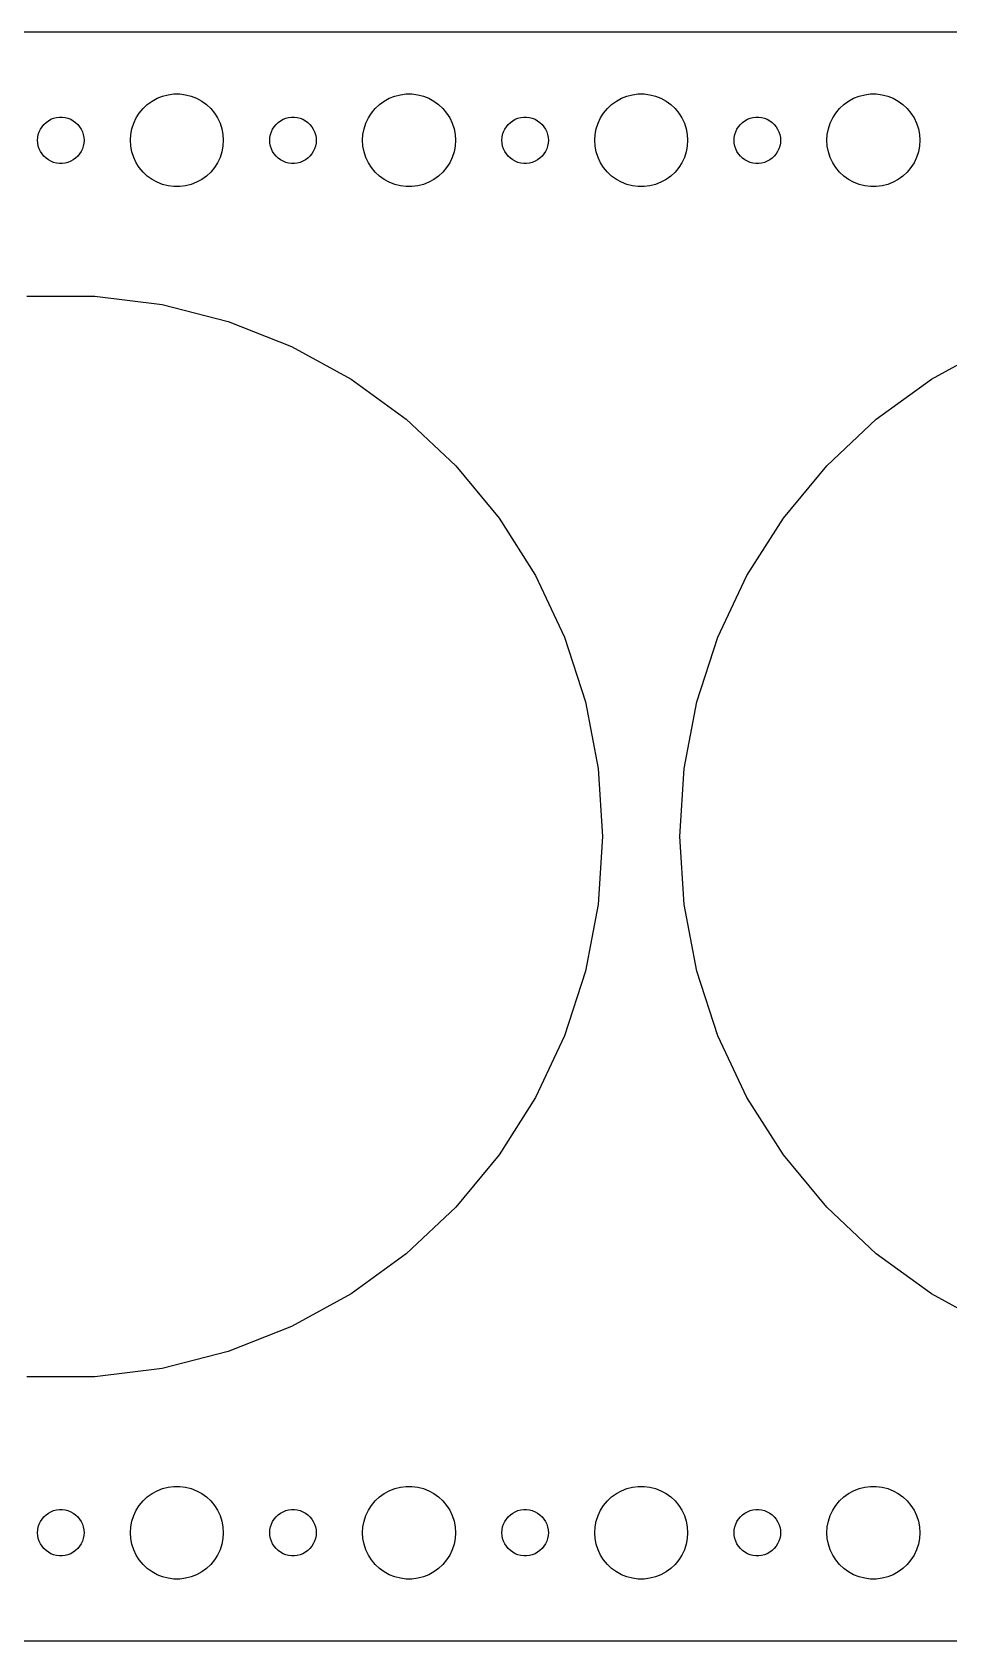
# Model space of a CAD drawing. Header units: metres. Extents: x -120 to 120, y 62 to 166.
# Drawn here: x -1.8 to 57.4, y 62 to 166 of the extents above; entities that cross this region are included whole.
import ezdxf

# ---------------------------------------------------------------- set-up
doc = ezdxf.new("R2010")
doc.units = ezdxf.units.M

msp = doc.modelspace()

# ---------------------------------------------------------------- linework, layer by layer
for p, q in [((114.814, 165.99), (-114.814, 165.99)), ((5.31308, 161.054), (5.58772, 161.312)), ((5.58772, 161.312), (5.89252, 161.533)), ((5.89252, 161.533), (6.22266, 161.714)), ((6.22266, 161.714), (6.57294, 161.853)), ((6.57294, 161.853), (6.93785, 161.947)), ((6.93785, 161.947), (7.31161, 161.994)), ((7.31161, 161.994), (7.68837, 161.994)), ((7.68837, 161.994), (8.06213, 161.947)), ((8.06213, 161.947), (8.42705, 161.853)), ((8.42705, 161.853), (8.77733, 161.714)), ((8.77733, 161.714), (9.10747, 161.533)), ((9.10747, 161.533), (9.41226, 161.312)), ((9.41226, 161.312), (9.6869, 161.054)), ((20.3131, 161.054), (20.5877, 161.312)), ((20.5877, 161.312), (20.8925, 161.533)), ((20.8925, 161.533), (21.2227, 161.714)), ((21.2227, 161.714), (21.5729, 161.853)), ((21.5729, 161.853), (21.9379, 161.947)), ((21.9379, 161.947), (22.3116, 161.994)), ((22.3116, 161.994), (22.6884, 161.994)), ((22.6884, 161.994), (23.0621, 161.947)), ((23.0621, 161.947), (23.427, 161.853)), ((23.427, 161.853), (23.7773, 161.714)), ((23.7773, 161.714), (24.1075, 161.533)), ((24.1075, 161.533), (24.4123, 161.312)), ((24.4123, 161.312), (24.6869, 161.054)), ((35.3131, 161.054), (35.5877, 161.312)), ((35.5877, 161.312), (35.8925, 161.533)), ((35.8925, 161.533), (36.2227, 161.714)), ((36.2227, 161.714), (36.5729, 161.853)), ((36.5729, 161.853), (36.9379, 161.947)), ((36.9379, 161.947), (37.3116, 161.994)), ((37.3116, 161.994), (37.6884, 161.994)), ((37.6884, 161.994), (38.0621, 161.947)), ((38.0621, 161.947), (38.427, 161.853)), ((38.427, 161.853), (38.7773, 161.714)), ((38.7773, 161.714), (39.1075, 161.533)), ((39.1075, 161.533), (39.4123, 161.312)), ((39.4123, 161.312), (39.6869, 161.054)), ((50.3131, 161.054), (50.5877, 161.312)), ((50.5877, 161.312), (50.8925, 161.533)), ((50.8925, 161.533), (51.2227, 161.714)), ((51.2227, 161.714), (51.5729, 161.853)), ((51.5729, 161.853), (51.9379, 161.947)), ((51.9379, 161.947), (52.3116, 161.994)), ((52.3116, 161.994), (52.6884, 161.994)), ((52.6884, 161.994), (53.0621, 161.947)), ((53.0621, 161.947), (53.427, 161.853)), ((53.427, 161.853), (53.7773, 161.714)), ((53.7773, 161.714), (54.1075, 161.533)), ((54.1075, 161.533), (54.4123, 161.312)), ((54.4123, 161.312), (54.6869, 161.054)), ((-1.09344, 160.027), (-0.95613, 160.156)), ((-0.95613, 160.156), (-0.80373, 160.266)), ((-0.80373, 160.266), (-0.63866, 160.357)), ((-0.63866, 160.357), (-0.46352, 160.427)), ((-0.46352, 160.427), (-0.28107, 160.473)), ((-0.28107, 160.473), (-0.09418, 160.497)), ((-0.09418, 160.497), (0.09418, 160.497)), ((0.09418, 160.497), (0.28107, 160.473)), ((0.28107, 160.473), (0.46352, 160.427)), ((0.46352, 160.427), (0.63866, 160.357)), ((0.63866, 160.357), (0.80373, 160.266)), ((0.80373, 160.266), (0.95613, 160.156)), ((0.95613, 160.156), (1.09344, 160.027)), ((4.71066, 160.104), (4.87108, 160.445)), ((4.87108, 160.445), (5.07294, 160.763)), ((5.07294, 160.763), (5.31308, 161.054)), ((9.6869, 161.054), (9.92705, 160.763)), ((9.92705, 160.763), (10.1289, 160.445)), ((10.1289, 160.445), (10.2893, 160.104)), ((13.9065, 160.027), (14.0439, 160.156)), ((14.0439, 160.156), (14.1963, 160.266)), ((14.1963, 160.266), (14.3613, 160.357)), ((14.3613, 160.357), (14.5365, 160.427)), ((14.5365, 160.427), (14.7189, 160.473)), ((14.7189, 160.473), (14.9058, 160.497)), ((14.9058, 160.497), (15.0942, 160.497)), ((15.0942, 160.497), (15.2811, 160.473)), ((15.2811, 160.473), (15.4635, 160.427)), ((15.4635, 160.427), (15.6387, 160.357)), ((15.6387, 160.357), (15.8037, 160.266)), ((15.8037, 160.266), (15.9561, 160.156)), ((15.9561, 160.156), (16.0934, 160.027)), ((19.7107, 160.104), (19.8711, 160.445)), ((19.8711, 160.445), (20.0729, 160.763)), ((20.0729, 160.763), (20.3131, 161.054)), ((24.6869, 161.054), (24.927, 160.763)), ((24.927, 160.763), (25.1289, 160.445)), ((25.1289, 160.445), (25.2893, 160.104)), ((28.9065, 160.027), (29.0439, 160.156)), ((29.0439, 160.156), (29.1963, 160.266)), ((29.1963, 160.266), (29.3613, 160.357)), ((29.3613, 160.357), (29.5365, 160.427)), ((29.5365, 160.427), (29.7189, 160.473)), ((29.7189, 160.473), (29.9058, 160.497)), ((29.9058, 160.497), (30.0942, 160.497)), ((30.0942, 160.497), (30.2811, 160.473)), ((30.2811, 160.473), (30.4635, 160.427)), ((30.4635, 160.427), (30.6387, 160.357)), ((30.6387, 160.357), (30.8037, 160.266)), ((30.8037, 160.266), (30.9561, 160.156)), ((30.9561, 160.156), (31.0934, 160.027)), ((34.7107, 160.104), (34.8711, 160.445)), ((34.8711, 160.445), (35.0729, 160.763)), ((35.0729, 160.763), (35.3131, 161.054)), ((39.6869, 161.054), (39.927, 160.763)), ((39.927, 160.763), (40.1289, 160.445)), ((40.1289, 160.445), (40.2893, 160.104)), ((43.9065, 160.027), (44.0439, 160.156)), ((44.0439, 160.156), (44.1963, 160.266)), ((44.1963, 160.266), (44.3613, 160.357)), ((44.3613, 160.357), (44.5365, 160.427)), ((44.5365, 160.427), (44.7189, 160.473)), ((44.7189, 160.473), (44.9058, 160.497)), ((44.9058, 160.497), (45.0942, 160.497)), ((45.0942, 160.497), (45.2811, 160.473)), ((45.2811, 160.473), (45.4635, 160.427)), ((45.4635, 160.427), (45.6387, 160.357)), ((45.6387, 160.357), (45.8037, 160.266)), ((45.8037, 160.266), (45.9561, 160.156)), ((45.9561, 160.156), (46.0934, 160.027)), ((49.7107, 160.104), (49.8711, 160.445)), ((49.8711, 160.445), (50.0729, 160.763)), ((50.0729, 160.763), (50.3131, 161.054)), ((54.6869, 161.054), (54.927, 160.763)), ((54.927, 160.763), (55.1289, 160.445)), ((55.1289, 160.445), (55.2893, 160.104)), ((-1.5, 159), (-1.48816, 159.188)), ((-1.48816, 159.188), (-1.45287, 159.373)), ((-1.45287, 159.373), (-1.39465, 159.552)), ((-1.39465, 159.552), (-1.31445, 159.723)), ((-1.31445, 159.723), (-1.21352, 159.882)), ((-1.21352, 159.882), (-1.09344, 160.027)), ((1.09344, 160.027), (1.21352, 159.882)), ((1.21352, 159.882), (1.31445, 159.723)), ((1.31445, 159.723), (1.39465, 159.552)), ((1.39465, 159.552), (1.45287, 159.373)), ((1.45287, 159.373), (1.48816, 159.188)), ((1.48816, 159.188), (1.5, 159)), ((4.5, 159), (4.52365, 159.376)), ((4.52365, 159.376), (4.59424, 159.746)), ((4.59424, 159.746), (4.71066, 160.104)), ((10.2893, 160.104), (10.4057, 159.746)), ((10.4057, 159.746), (10.4763, 159.376)), ((10.4763, 159.376), (10.5, 159)), ((13.5, 159), (13.5118, 159.188)), ((13.5118, 159.188), (13.5471, 159.373)), ((13.5471, 159.373), (13.6053, 159.552)), ((13.6053, 159.552), (13.6855, 159.723)), ((13.6855, 159.723), (13.7865, 159.882)), ((13.7865, 159.882), (13.9065, 160.027)), ((16.0934, 160.027), (16.2135, 159.882)), ((16.2135, 159.882), (16.3145, 159.723)), ((16.3145, 159.723), (16.3947, 159.552)), ((16.3947, 159.552), (16.4529, 159.373)), ((16.4529, 159.373), (16.4882, 159.188)), ((16.4882, 159.188), (16.5, 159)), ((19.5, 159), (19.5237, 159.376)), ((19.5237, 159.376), (19.5942, 159.746)), ((19.5942, 159.746), (19.7107, 160.104)), ((25.2893, 160.104), (25.4057, 159.746)), ((25.4057, 159.746), (25.4763, 159.376)), ((25.4763, 159.376), (25.5, 159)), ((28.5, 159), (28.5118, 159.188)), ((28.5118, 159.188), (28.5471, 159.373)), ((28.5471, 159.373), (28.6053, 159.552)), ((28.6053, 159.552), (28.6855, 159.723)), ((28.6855, 159.723), (28.7865, 159.882)), ((28.7865, 159.882), (28.9065, 160.027)), ((31.0934, 160.027), (31.2135, 159.882)), ((31.2135, 159.882), (31.3145, 159.723)), ((31.3145, 159.723), (31.3947, 159.552)), ((31.3947, 159.552), (31.4529, 159.373)), ((31.4529, 159.373), (31.4882, 159.188)), ((31.4882, 159.188), (31.5, 159)), ((34.5, 159), (34.5237, 159.376)), ((34.5237, 159.376), (34.5942, 159.746)), ((34.5942, 159.746), (34.7107, 160.104)), ((40.2893, 160.104), (40.4057, 159.746)), ((40.4057, 159.746), (40.4763, 159.376)), ((40.4763, 159.376), (40.5, 159)), ((43.5, 159), (43.5118, 159.188)), ((43.5118, 159.188), (43.5471, 159.373)), ((43.5471, 159.373), (43.6053, 159.552)), ((43.6053, 159.552), (43.6855, 159.723)), ((43.6855, 159.723), (43.7865, 159.882)), ((43.7865, 159.882), (43.9065, 160.027)), ((46.0934, 160.027), (46.2135, 159.882)), ((46.2135, 159.882), (46.3145, 159.723)), ((46.3145, 159.723), (46.3947, 159.552)), ((46.3947, 159.552), (46.4529, 159.373)), ((46.4529, 159.373), (46.4882, 159.188)), ((46.4882, 159.188), (46.5, 159)), ((49.5, 159), (49.5237, 159.376)), ((49.5237, 159.376), (49.5942, 159.746)), ((49.5942, 159.746), (49.7107, 160.104)), ((55.2893, 160.104), (55.4057, 159.746)), ((55.4057, 159.746), (55.4763, 159.376)), ((55.4763, 159.376), (55.5, 159)), ((-1.48816, 158.812), (-1.5, 159)), ((-1.45287, 158.627), (-1.48816, 158.812)), ((-1.39465, 158.448), (-1.45287, 158.627)), ((-1.31445, 158.277), (-1.39465, 158.448)), ((-1.21352, 158.118), (-1.31445, 158.277)), ((-1.09344, 157.973), (-1.21352, 158.118)), ((1.21352, 158.118), (1.09344, 157.973)), ((1.31445, 158.277), (1.21352, 158.118)), ((1.39465, 158.448), (1.31445, 158.277)), ((1.45287, 158.627), (1.39465, 158.448)), ((1.48816, 158.812), (1.45287, 158.627)), ((1.5, 159), (1.48816, 158.812)), ((4.52365, 158.624), (4.5, 159)), ((4.59424, 158.254), (4.52365, 158.624)), ((4.71066, 157.896), (4.59424, 158.254)), ((10.4057, 158.254), (10.2893, 157.896)), ((10.4763, 158.624), (10.4057, 158.254)), ((10.5, 159), (10.4763, 158.624)), ((13.5118, 158.812), (13.5, 159)), ((13.5471, 158.627), (13.5118, 158.812)), ((13.6053, 158.448), (13.5471, 158.627)), ((13.6855, 158.277), (13.6053, 158.448)), ((13.7865, 158.118), (13.6855, 158.277)), ((13.9065, 157.973), (13.7865, 158.118)), ((16.2135, 158.118), (16.0934, 157.973)), ((16.3145, 158.277), (16.2135, 158.118)), ((16.3947, 158.448), (16.3145, 158.277)), ((16.4529, 158.627), (16.3947, 158.448)), ((16.4882, 158.812), (16.4529, 158.627)), ((16.5, 159), (16.4882, 158.812)), ((19.5237, 158.624), (19.5, 159)), ((19.5942, 158.254), (19.5237, 158.624)), ((19.7107, 157.896), (19.5942, 158.254)), ((25.4057, 158.254), (25.2893, 157.896)), ((25.4763, 158.624), (25.4057, 158.254)), ((25.5, 159), (25.4763, 158.624)), ((28.5118, 158.812), (28.5, 159)), ((28.5471, 158.627), (28.5118, 158.812)), ((28.6053, 158.448), (28.5471, 158.627)), ((28.6855, 158.277), (28.6053, 158.448)), ((28.7865, 158.118), (28.6855, 158.277)), ((28.9065, 157.973), (28.7865, 158.118)), ((31.2135, 158.118), (31.0934, 157.973)), ((31.3145, 158.277), (31.2135, 158.118)), ((31.3947, 158.448), (31.3145, 158.277)), ((31.4529, 158.627), (31.3947, 158.448)), ((31.4882, 158.812), (31.4529, 158.627)), ((31.5, 159), (31.4882, 158.812)), ((34.5237, 158.624), (34.5, 159)), ((34.5942, 158.254), (34.5237, 158.624)), ((34.7107, 157.896), (34.5942, 158.254)), ((40.4057, 158.254), (40.2893, 157.896)), ((40.4763, 158.624), (40.4057, 158.254)), ((40.5, 159), (40.4763, 158.624)), ((43.5118, 158.812), (43.5, 159)), ((43.5471, 158.627), (43.5118, 158.812)), ((43.6053, 158.448), (43.5471, 158.627)), ((43.6855, 158.277), (43.6053, 158.448)), ((43.7865, 158.118), (43.6855, 158.277)), ((43.9065, 157.973), (43.7865, 158.118)), ((46.2135, 158.118), (46.0934, 157.973)), ((46.3145, 158.277), (46.2135, 158.118)), ((46.3947, 158.448), (46.3145, 158.277)), ((46.4529, 158.627), (46.3947, 158.448)), ((46.4882, 158.812), (46.4529, 158.627)), ((46.5, 159), (46.4882, 158.812)), ((49.5237, 158.624), (49.5, 159)), ((49.5942, 158.254), (49.5237, 158.624)), ((49.7107, 157.896), (49.5942, 158.254)), ((55.4057, 158.254), (55.2893, 157.896)), ((55.4763, 158.624), (55.4057, 158.254)), ((55.5, 159), (55.4763, 158.624)), ((-0.95613, 157.844), (-1.09344, 157.973)), ((-0.80373, 157.734), (-0.95613, 157.844)), ((-0.63866, 157.643), (-0.80373, 157.734)), ((-0.46352, 157.573), (-0.63866, 157.643)), ((-0.28107, 157.527), (-0.46352, 157.573)), ((-0.09418, 157.503), (-0.28107, 157.527)), ((0.09418, 157.503), (-0.09418, 157.503)), ((0.28107, 157.527), (0.09418, 157.503)), ((0.46352, 157.573), (0.28107, 157.527)), ((0.63866, 157.643), (0.46352, 157.573)), ((0.80373, 157.734), (0.63866, 157.643)), ((0.95613, 157.844), (0.80373, 157.734)), ((1.09344, 157.973), (0.95613, 157.844)), ((4.87108, 157.555), (4.71066, 157.896)), ((5.07294, 157.237), (4.87108, 157.555)), ((5.31308, 156.946), (5.07294, 157.237)), ((9.92705, 157.237), (9.6869, 156.946)), ((10.1289, 157.555), (9.92705, 157.237)), ((10.2893, 157.896), (10.1289, 157.555)), ((14.0439, 157.844), (13.9065, 157.973)), ((14.1963, 157.734), (14.0439, 157.844)), ((14.3613, 157.643), (14.1963, 157.734)), ((14.5365, 157.573), (14.3613, 157.643)), ((14.7189, 157.527), (14.5365, 157.573)), ((14.9058, 157.503), (14.7189, 157.527)), ((15.0942, 157.503), (14.9058, 157.503)), ((15.2811, 157.527), (15.0942, 157.503)), ((15.4635, 157.573), (15.2811, 157.527)), ((15.6387, 157.643), (15.4635, 157.573)), ((15.8037, 157.734), (15.6387, 157.643)), ((15.9561, 157.844), (15.8037, 157.734)), ((16.0934, 157.973), (15.9561, 157.844)), ((19.8711, 157.555), (19.7107, 157.896)), ((20.0729, 157.237), (19.8711, 157.555)), ((20.3131, 156.946), (20.0729, 157.237)), ((24.927, 157.237), (24.6869, 156.946)), ((25.1289, 157.555), (24.927, 157.237)), ((25.2893, 157.896), (25.1289, 157.555)), ((29.0439, 157.844), (28.9065, 157.973)), ((29.1963, 157.734), (29.0439, 157.844)), ((29.3613, 157.643), (29.1963, 157.734)), ((29.5365, 157.573), (29.3613, 157.643)), ((29.7189, 157.527), (29.5365, 157.573)), ((29.9058, 157.503), (29.7189, 157.527)), ((30.0942, 157.503), (29.9058, 157.503)), ((30.2811, 157.527), (30.0942, 157.503)), ((30.4635, 157.573), (30.2811, 157.527)), ((30.6387, 157.643), (30.4635, 157.573)), ((30.8037, 157.734), (30.6387, 157.643)), ((30.9561, 157.844), (30.8037, 157.734)), ((31.0934, 157.973), (30.9561, 157.844)), ((34.8711, 157.555), (34.7107, 157.896)), ((35.0729, 157.237), (34.8711, 157.555)), ((35.3131, 156.946), (35.0729, 157.237)), ((39.927, 157.237), (39.6869, 156.946)), ((40.1289, 157.555), (39.927, 157.237)), ((40.2893, 157.896), (40.1289, 157.555)), ((44.0439, 157.844), (43.9065, 157.973)), ((44.1963, 157.734), (44.0439, 157.844)), ((44.3613, 157.643), (44.1963, 157.734)), ((44.5365, 157.573), (44.3613, 157.643)), ((44.7189, 157.527), (44.5365, 157.573)), ((44.9058, 157.503), (44.7189, 157.527)), ((45.0942, 157.503), (44.9058, 157.503)), ((45.2811, 157.527), (45.0942, 157.503)), ((45.4635, 157.573), (45.2811, 157.527)), ((45.6387, 157.643), (45.4635, 157.573)), ((45.8037, 157.734), (45.6387, 157.643)), ((45.9561, 157.844), (45.8037, 157.734)), ((46.0934, 157.973), (45.9561, 157.844)), ((49.8711, 157.555), (49.7107, 157.896)), ((50.0729, 157.237), (49.8711, 157.555)), ((50.3131, 156.946), (50.0729, 157.237)), ((54.927, 157.237), (54.6869, 156.946)), ((55.1289, 157.555), (54.927, 157.237)), ((55.2893, 157.896), (55.1289, 157.555)), ((5.58772, 156.688), (5.31308, 156.946)), ((5.89252, 156.467), (5.58772, 156.688)), ((6.22266, 156.286), (5.89252, 156.467)), ((6.57294, 156.147), (6.22266, 156.286)), ((6.93785, 156.053), (6.57294, 156.147)), ((7.31161, 156.006), (6.93785, 156.053)), ((7.68837, 156.006), (7.31161, 156.006)), ((8.06213, 156.053), (7.68837, 156.006)), ((8.42705, 156.147), (8.06213, 156.053)), ((8.77733, 156.286), (8.42705, 156.147)), ((9.10747, 156.467), (8.77733, 156.286)), ((9.41226, 156.688), (9.10747, 156.467)), ((9.6869, 156.946), (9.41226, 156.688)), ((20.5877, 156.688), (20.3131, 156.946)), ((20.8925, 156.467), (20.5877, 156.688)), ((21.2227, 156.286), (20.8925, 156.467)), ((21.5729, 156.147), (21.2227, 156.286)), ((21.9379, 156.053), (21.5729, 156.147)), ((22.3116, 156.006), (21.9379, 156.053)), ((22.6884, 156.006), (22.3116, 156.006)), ((23.0621, 156.053), (22.6884, 156.006)), ((23.427, 156.147), (23.0621, 156.053)), ((23.7773, 156.286), (23.427, 156.147)), ((24.1075, 156.467), (23.7773, 156.286)), ((24.4123, 156.688), (24.1075, 156.467)), ((24.6869, 156.946), (24.4123, 156.688)), ((35.5877, 156.688), (35.3131, 156.946)), ((35.8925, 156.467), (35.5877, 156.688)), ((36.2227, 156.286), (35.8925, 156.467)), ((36.5729, 156.147), (36.2227, 156.286)), ((36.9379, 156.053), (36.5729, 156.147)), ((37.3116, 156.006), (36.9379, 156.053)), ((37.6884, 156.006), (37.3116, 156.006)), ((38.0621, 156.053), (37.6884, 156.006)), ((38.427, 156.147), (38.0621, 156.053)), ((38.7773, 156.286), (38.427, 156.147)), ((39.1075, 156.467), (38.7773, 156.286)), ((39.4123, 156.688), (39.1075, 156.467)), ((39.6869, 156.946), (39.4123, 156.688)), ((50.5877, 156.688), (50.3131, 156.946)), ((50.8925, 156.467), (50.5877, 156.688)), ((51.2227, 156.286), (50.8925, 156.467)), ((51.5729, 156.147), (51.2227, 156.286)), ((51.9379, 156.053), (51.5729, 156.147)), ((52.3116, 156.006), (51.9379, 156.053)), ((52.6884, 156.006), (52.3116, 156.006)), ((53.0621, 156.053), (52.6884, 156.006)), ((53.427, 156.147), (53.0621, 156.053)), ((53.7773, 156.286), (53.427, 156.147)), ((54.1075, 156.467), (53.7773, 156.286)), ((54.4123, 156.688), (54.1075, 156.467)), ((54.6869, 156.946), (54.4123, 156.688)), ((-2.19766, 148.931), (2.19766, 148.931)), ((2.19766, 148.931), (6.55833, 148.38)), ((6.55833, 148.38), (10.8156, 147.287)), ((10.8156, 147.287), (14.9023, 145.669)), ((14.9023, 145.669), (18.7539, 143.551)), ((56.2461, 143.551), (60.0977, 145.669)), ((18.7539, 143.551), (22.3098, 140.968)), ((52.6902, 140.968), (56.2461, 143.551)), ((22.3098, 140.968), (25.5139, 137.959)), ((49.4861, 137.959), (52.6902, 140.968)), ((25.5139, 137.959), (28.3156, 134.572)), ((46.6844, 134.572), (49.4861, 137.959)), ((28.3156, 134.572), (30.6707, 130.861)), ((44.3293, 130.861), (46.6844, 134.572)), ((30.6707, 130.861), (32.5422, 126.884)), ((42.4578, 126.884), (44.3293, 130.861)), ((32.5422, 126.884), (33.9004, 122.704)), ((41.0996, 122.704), (42.4578, 126.884)), ((33.9004, 122.704), (34.724, 118.387)), ((40.276, 118.387), (41.0996, 122.704)), ((34.724, 118.387), (35, 114)), ((40, 114), (40.276, 118.387)), ((35, 114), (34.724, 109.613)), ((40.276, 109.613), (40, 114)), ((34.724, 109.613), (33.9004, 105.296)), ((41.0996, 105.296), (40.276, 109.613)), ((33.9004, 105.296), (32.5422, 101.116)), ((42.4578, 101.116), (41.0996, 105.296)), ((32.5422, 101.116), (30.6707, 97.1386)), ((44.3293, 97.1386), (42.4578, 101.116)), ((30.6707, 97.1386), (28.3156, 93.4275)), ((46.6844, 93.4275), (44.3293, 97.1386)), ((28.3156, 93.4275), (25.5139, 90.0409)), ((49.4861, 90.0409), (46.6844, 93.4275)), ((25.5139, 90.0409), (22.3098, 87.032)), ((52.6902, 87.032), (49.4861, 90.0409)), ((22.3098, 87.032), (18.7539, 84.4485)), ((56.2461, 84.4485), (52.6902, 87.032)), ((18.7539, 84.4485), (14.9023, 82.3311)), ((60.0977, 82.3311), (56.2461, 84.4485)), ((14.9023, 82.3311), (10.8156, 80.713)), ((10.8156, 80.713), (6.55833, 79.6199)), ((2.19766, 79.0691), (-2.19766, 79.0691)), ((6.55833, 79.6199), (2.19766, 79.0691)), ((6.22266, 71.7145), (6.57294, 71.8532)), ((6.57294, 71.8532), (6.93785, 71.9469)), ((6.93785, 71.9469), (7.31161, 71.9941)), ((7.31161, 71.9941), (7.68837, 71.9941)), ((7.68837, 71.9941), (8.06213, 71.9469)), ((8.06213, 71.9469), (8.42705, 71.8532)), ((8.42705, 71.8532), (8.77733, 71.7145)), ((21.2227, 71.7145), (21.5729, 71.8532)), ((21.5729, 71.8532), (21.9379, 71.9469)), ((21.9379, 71.9469), (22.3116, 71.9941)), ((22.3116, 71.9941), (22.6884, 71.9941)), ((22.6884, 71.9941), (23.0621, 71.9469)), ((23.0621, 71.9469), (23.427, 71.8532)), ((23.427, 71.8532), (23.7773, 71.7145)), ((36.2227, 71.7145), (36.5729, 71.8532)), ((36.5729, 71.8532), (36.9379, 71.9469)), ((36.9379, 71.9469), (37.3116, 71.9941)), ((37.3116, 71.9941), (37.6884, 71.9941)), ((37.6884, 71.9941), (38.0621, 71.9469)), ((38.0621, 71.9469), (38.427, 71.8532)), ((38.427, 71.8532), (38.7773, 71.7145)), ((51.2227, 71.7145), (51.5729, 71.8532)), ((51.5729, 71.8532), (51.9379, 71.9469)), ((51.9379, 71.9469), (52.3116, 71.9941)), ((52.3116, 71.9941), (52.6884, 71.9941)), ((52.6884, 71.9941), (53.0621, 71.9469)), ((53.0621, 71.9469), (53.427, 71.8532)), ((53.427, 71.8532), (53.7773, 71.7145)), ((4.87108, 70.4453), (5.07294, 70.7634)), ((5.07294, 70.7634), (5.31308, 71.0536)), ((5.31308, 71.0536), (5.58772, 71.3115)), ((5.58772, 71.3115), (5.89252, 71.533)), ((5.89252, 71.533), (6.22266, 71.7145)), ((8.77733, 71.7145), (9.10747, 71.533)), ((9.10747, 71.533), (9.41226, 71.3115)), ((9.41226, 71.3115), (9.6869, 71.0536)), ((9.6869, 71.0536), (9.92705, 70.7634)), ((9.92705, 70.7634), (10.1289, 70.4453)), ((19.8711, 70.4453), (20.0729, 70.7634)), ((20.0729, 70.7634), (20.3131, 71.0536)), ((20.3131, 71.0536), (20.5877, 71.3115)), ((20.5877, 71.3115), (20.8925, 71.533)), ((20.8925, 71.533), (21.2227, 71.7145)), ((23.7773, 71.7145), (24.1075, 71.533)), ((24.1075, 71.533), (24.4123, 71.3115)), ((24.4123, 71.3115), (24.6869, 71.0536)), ((24.6869, 71.0536), (24.927, 70.7634)), ((24.927, 70.7634), (25.1289, 70.4453)), ((34.8711, 70.4453), (35.0729, 70.7634)), ((35.0729, 70.7634), (35.3131, 71.0536)), ((35.3131, 71.0536), (35.5877, 71.3115)), ((35.5877, 71.3115), (35.8925, 71.533)), ((35.8925, 71.533), (36.2227, 71.7145)), ((38.7773, 71.7145), (39.1075, 71.533)), ((39.1075, 71.533), (39.4123, 71.3115)), ((39.4123, 71.3115), (39.6869, 71.0536)), ((39.6869, 71.0536), (39.927, 70.7634)), ((39.927, 70.7634), (40.1289, 70.4453)), ((49.8711, 70.4453), (50.0729, 70.7634)), ((50.0729, 70.7634), (50.3131, 71.0536)), ((50.3131, 71.0536), (50.5877, 71.3115)), ((50.5877, 71.3115), (50.8925, 71.533)), ((50.8925, 71.533), (51.2227, 71.7145)), ((53.7773, 71.7145), (54.1075, 71.533)), ((54.1075, 71.533), (54.4123, 71.3115)), ((54.4123, 71.3115), (54.6869, 71.0536)), ((54.6869, 71.0536), (54.927, 70.7634)), ((54.927, 70.7634), (55.1289, 70.4453)), ((-1.39465, 69.5522), (-1.31445, 69.7226)), ((-1.31445, 69.7226), (-1.21352, 69.8817)), ((-1.21352, 69.8817), (-1.09344, 70.0268)), ((-1.09344, 70.0268), (-0.95613, 70.1558)), ((-0.95613, 70.1558), (-0.80373, 70.2665)), ((-0.80373, 70.2665), (-0.63866, 70.3572)), ((-0.63866, 70.3572), (-0.46352, 70.4266)), ((-0.46352, 70.4266), (-0.28107, 70.4734)), ((-0.28107, 70.4734), (-0.09418, 70.497)), ((-0.09418, 70.497), (0.09418, 70.497)), ((0.09418, 70.497), (0.28107, 70.4734)), ((0.28107, 70.4734), (0.46352, 70.4266)), ((0.46352, 70.4266), (0.63866, 70.3572)), ((0.63866, 70.3572), (0.80373, 70.2665)), ((0.80373, 70.2665), (0.95613, 70.1558)), ((0.95613, 70.1558), (1.09344, 70.0268)), ((1.09344, 70.0268), (1.21352, 69.8817)), ((1.21352, 69.8817), (1.31445, 69.7226)), ((1.31445, 69.7226), (1.39465, 69.5522)), ((4.52365, 69.376), (4.59424, 69.7461)), ((4.59424, 69.7461), (4.71066, 70.1044)), ((4.71066, 70.1044), (4.87108, 70.4453)), ((10.1289, 70.4453), (10.2893, 70.1044)), ((10.2893, 70.1044), (10.4057, 69.7461)), ((10.4057, 69.7461), (10.4763, 69.376)), ((13.6053, 69.5522), (13.6855, 69.7226)), ((13.6855, 69.7226), (13.7865, 69.8817)), ((13.7865, 69.8817), (13.9065, 70.0268)), ((13.9065, 70.0268), (14.0439, 70.1558)), ((14.0439, 70.1558), (14.1963, 70.2665)), ((14.1963, 70.2665), (14.3613, 70.3572)), ((14.3613, 70.3572), (14.5365, 70.4266)), ((14.5365, 70.4266), (14.7189, 70.4734)), ((14.7189, 70.4734), (14.9058, 70.497)), ((14.9058, 70.497), (15.0942, 70.497)), ((15.0942, 70.497), (15.2811, 70.4734)), ((15.2811, 70.4734), (15.4635, 70.4266)), ((15.4635, 70.4266), (15.6387, 70.3572)), ((15.6387, 70.3572), (15.8037, 70.2665)), ((15.8037, 70.2665), (15.9561, 70.1558)), ((15.9561, 70.1558), (16.0934, 70.0268)), ((16.0934, 70.0268), (16.2135, 69.8817)), ((16.2135, 69.8817), (16.3145, 69.7226)), ((16.3145, 69.7226), (16.3947, 69.5522)), ((19.5237, 69.376), (19.5942, 69.7461)), ((19.5942, 69.7461), (19.7107, 70.1044)), ((19.7107, 70.1044), (19.8711, 70.4453)), ((25.1289, 70.4453), (25.2893, 70.1044)), ((25.2893, 70.1044), (25.4057, 69.7461)), ((25.4057, 69.7461), (25.4763, 69.376)), ((28.6053, 69.5522), (28.6855, 69.7226)), ((28.6855, 69.7226), (28.7865, 69.8817)), ((28.7865, 69.8817), (28.9065, 70.0268)), ((28.9065, 70.0268), (29.0439, 70.1558)), ((29.0439, 70.1558), (29.1963, 70.2665)), ((29.1963, 70.2665), (29.3613, 70.3572)), ((29.3613, 70.3572), (29.5365, 70.4266)), ((29.5365, 70.4266), (29.7189, 70.4734)), ((29.7189, 70.4734), (29.9058, 70.497)), ((29.9058, 70.497), (30.0942, 70.497)), ((30.0942, 70.497), (30.2811, 70.4734)), ((30.2811, 70.4734), (30.4635, 70.4266)), ((30.4635, 70.4266), (30.6387, 70.3572)), ((30.6387, 70.3572), (30.8037, 70.2665)), ((30.8037, 70.2665), (30.9561, 70.1558)), ((30.9561, 70.1558), (31.0934, 70.0268)), ((31.0934, 70.0268), (31.2135, 69.8817)), ((31.2135, 69.8817), (31.3145, 69.7226)), ((31.3145, 69.7226), (31.3947, 69.5522)), ((34.5237, 69.376), (34.5942, 69.7461)), ((34.5942, 69.7461), (34.7107, 70.1044)), ((34.7107, 70.1044), (34.8711, 70.4453)), ((40.1289, 70.4453), (40.2893, 70.1044)), ((40.2893, 70.1044), (40.4057, 69.7461)), ((40.4057, 69.7461), (40.4763, 69.376)), ((43.6053, 69.5522), (43.6855, 69.7226)), ((43.6855, 69.7226), (43.7865, 69.8817)), ((43.7865, 69.8817), (43.9065, 70.0268)), ((43.9065, 70.0268), (44.0439, 70.1558)), ((44.0439, 70.1558), (44.1963, 70.2665)), ((44.1963, 70.2665), (44.3613, 70.3572)), ((44.3613, 70.3572), (44.5365, 70.4266)), ((44.5365, 70.4266), (44.7189, 70.4734)), ((44.7189, 70.4734), (44.9058, 70.497)), ((44.9058, 70.497), (45.0942, 70.497)), ((45.0942, 70.497), (45.2811, 70.4734)), ((45.2811, 70.4734), (45.4635, 70.4266)), ((45.4635, 70.4266), (45.6387, 70.3572)), ((45.6387, 70.3572), (45.8037, 70.2665)), ((45.8037, 70.2665), (45.9561, 70.1558)), ((45.9561, 70.1558), (46.0934, 70.0268)), ((46.0934, 70.0268), (46.2135, 69.8817)), ((46.2135, 69.8817), (46.3145, 69.7226)), ((46.3145, 69.7226), (46.3947, 69.5522)), ((49.5237, 69.376), (49.5942, 69.7461)), ((49.5942, 69.7461), (49.7107, 70.1044)), ((49.7107, 70.1044), (49.8711, 70.4453)), ((55.1289, 70.4453), (55.2893, 70.1044)), ((55.2893, 70.1044), (55.4057, 69.7461)), ((55.4057, 69.7461), (55.4763, 69.376)), ((-1.5, 69), (-1.48816, 69.188)), ((-1.48816, 68.812), (-1.5, 69)), ((-1.48816, 69.188), (-1.45287, 69.373)), ((-1.45287, 68.627), (-1.48816, 68.812)), ((-1.45287, 69.373), (-1.39465, 69.5522)), ((-1.39465, 68.4478), (-1.45287, 68.627)), ((1.39465, 69.5522), (1.45287, 69.373)), ((1.45287, 68.627), (1.39465, 68.4478)), ((1.45287, 69.373), (1.48816, 69.188)), ((1.48816, 68.812), (1.45287, 68.627)), ((1.48816, 69.188), (1.5, 69)), ((1.5, 69), (1.48816, 68.812)), ((4.5, 69), (4.52365, 69.376)), ((4.52365, 68.624), (4.5, 69)), ((10.4763, 69.376), (10.5, 69)), ((10.5, 69), (10.4763, 68.624)), ((13.5, 69), (13.5118, 69.188)), ((13.5118, 68.812), (13.5, 69)), ((13.5118, 69.188), (13.5471, 69.373)), ((13.5471, 68.627), (13.5118, 68.812)), ((13.5471, 69.373), (13.6053, 69.5522)), ((13.6053, 68.4478), (13.5471, 68.627)), ((16.3947, 69.5522), (16.4529, 69.373)), ((16.4529, 68.627), (16.3947, 68.4478)), ((16.4529, 69.373), (16.4882, 69.188)), ((16.4882, 68.812), (16.4529, 68.627)), ((16.4882, 69.188), (16.5, 69)), ((16.5, 69), (16.4882, 68.812)), ((19.5, 69), (19.5237, 69.376)), ((19.5237, 68.624), (19.5, 69)), ((25.4763, 69.376), (25.5, 69)), ((25.5, 69), (25.4763, 68.624)), ((28.5, 69), (28.5118, 69.188)), ((28.5118, 68.812), (28.5, 69)), ((28.5118, 69.188), (28.5471, 69.373)), ((28.5471, 68.627), (28.5118, 68.812)), ((28.5471, 69.373), (28.6053, 69.5522)), ((28.6053, 68.4478), (28.5471, 68.627)), ((31.3947, 69.5522), (31.4529, 69.373)), ((31.4529, 68.627), (31.3947, 68.4478)), ((31.4529, 69.373), (31.4882, 69.188)), ((31.4882, 68.812), (31.4529, 68.627)), ((31.4882, 69.188), (31.5, 69)), ((31.5, 69), (31.4882, 68.812)), ((34.5, 69), (34.5237, 69.376)), ((34.5237, 68.624), (34.5, 69)), ((40.4763, 69.376), (40.5, 69)), ((40.5, 69), (40.4763, 68.624)), ((43.5, 69), (43.5118, 69.188)), ((43.5118, 68.812), (43.5, 69)), ((43.5118, 69.188), (43.5471, 69.373)), ((43.5471, 68.627), (43.5118, 68.812)), ((43.5471, 69.373), (43.6053, 69.5522)), ((43.6053, 68.4478), (43.5471, 68.627)), ((46.3947, 69.5522), (46.4529, 69.373)), ((46.4529, 68.627), (46.3947, 68.4478)), ((46.4529, 69.373), (46.4882, 69.188)), ((46.4882, 68.812), (46.4529, 68.627)), ((46.4882, 69.188), (46.5, 69)), ((46.5, 69), (46.4882, 68.812)), ((49.5, 69), (49.5237, 69.376)), ((49.5237, 68.624), (49.5, 69)), ((55.4763, 69.376), (55.5, 69)), ((55.5, 69), (55.4763, 68.624)), ((-1.31445, 68.2774), (-1.39465, 68.4478)), ((-1.21352, 68.1183), (-1.31445, 68.2774)), ((-1.09344, 67.9732), (-1.21352, 68.1183)), ((-0.95613, 67.8442), (-1.09344, 67.9732)), ((-0.80373, 67.7335), (-0.95613, 67.8442)), ((-0.63866, 67.6428), (-0.80373, 67.7335)), ((-0.46352, 67.5734), (-0.63866, 67.6428)), ((0.63866, 67.6428), (0.46352, 67.5734)), ((0.80373, 67.7335), (0.63866, 67.6428)), ((0.95613, 67.8442), (0.80373, 67.7335)), ((1.09344, 67.9732), (0.95613, 67.8442)), ((1.21352, 68.1183), (1.09344, 67.9732)), ((1.31445, 68.2774), (1.21352, 68.1183)), ((1.39465, 68.4478), (1.31445, 68.2774)), ((4.59424, 68.2539), (4.52365, 68.624)), ((4.71066, 67.8956), (4.59424, 68.2539)), ((4.87108, 67.5547), (4.71066, 67.8956)), ((10.2893, 67.8956), (10.1289, 67.5547)), ((10.4057, 68.2539), (10.2893, 67.8956)), ((10.4763, 68.624), (10.4057, 68.2539)), ((13.6855, 68.2774), (13.6053, 68.4478)), ((13.7865, 68.1183), (13.6855, 68.2774)), ((13.9065, 67.9732), (13.7865, 68.1183)), ((14.0439, 67.8442), (13.9065, 67.9732)), ((14.1963, 67.7335), (14.0439, 67.8442)), ((14.3613, 67.6428), (14.1963, 67.7335)), ((14.5365, 67.5734), (14.3613, 67.6428)), ((15.6387, 67.6428), (15.4635, 67.5734)), ((15.8037, 67.7335), (15.6387, 67.6428)), ((15.9561, 67.8442), (15.8037, 67.7335)), ((16.0934, 67.9732), (15.9561, 67.8442)), ((16.2135, 68.1183), (16.0934, 67.9732)), ((16.3145, 68.2774), (16.2135, 68.1183)), ((16.3947, 68.4478), (16.3145, 68.2774)), ((19.5942, 68.2539), (19.5237, 68.624)), ((19.7107, 67.8956), (19.5942, 68.2539)), ((19.8711, 67.5547), (19.7107, 67.8956)), ((25.2893, 67.8956), (25.1289, 67.5547)), ((25.4057, 68.2539), (25.2893, 67.8956)), ((25.4763, 68.624), (25.4057, 68.2539)), ((28.6855, 68.2774), (28.6053, 68.4478)), ((28.7865, 68.1183), (28.6855, 68.2774)), ((28.9065, 67.9732), (28.7865, 68.1183)), ((29.0439, 67.8442), (28.9065, 67.9732)), ((29.1963, 67.7335), (29.0439, 67.8442)), ((29.3613, 67.6428), (29.1963, 67.7335)), ((29.5365, 67.5734), (29.3613, 67.6428)), ((30.6387, 67.6428), (30.4635, 67.5734)), ((30.8037, 67.7335), (30.6387, 67.6428)), ((30.9561, 67.8442), (30.8037, 67.7335)), ((31.0934, 67.9732), (30.9561, 67.8442)), ((31.2135, 68.1183), (31.0934, 67.9732)), ((31.3145, 68.2774), (31.2135, 68.1183)), ((31.3947, 68.4478), (31.3145, 68.2774)), ((34.5942, 68.2539), (34.5237, 68.624)), ((34.7107, 67.8956), (34.5942, 68.2539)), ((34.8711, 67.5547), (34.7107, 67.8956)), ((40.2893, 67.8956), (40.1289, 67.5547)), ((40.4057, 68.2539), (40.2893, 67.8956)), ((40.4763, 68.624), (40.4057, 68.2539)), ((43.6855, 68.2774), (43.6053, 68.4478)), ((43.7865, 68.1183), (43.6855, 68.2774)), ((43.9065, 67.9732), (43.7865, 68.1183)), ((44.0439, 67.8442), (43.9065, 67.9732)), ((44.1963, 67.7335), (44.0439, 67.8442)), ((44.3613, 67.6428), (44.1963, 67.7335)), ((44.5365, 67.5734), (44.3613, 67.6428)), ((45.6387, 67.6428), (45.4635, 67.5734)), ((45.8037, 67.7335), (45.6387, 67.6428)), ((45.9561, 67.8442), (45.8037, 67.7335)), ((46.0934, 67.9732), (45.9561, 67.8442)), ((46.2135, 68.1183), (46.0934, 67.9732)), ((46.3145, 68.2774), (46.2135, 68.1183)), ((46.3947, 68.4478), (46.3145, 68.2774)), ((49.5942, 68.2539), (49.5237, 68.624)), ((49.7107, 67.8956), (49.5942, 68.2539)), ((49.8711, 67.5547), (49.7107, 67.8956)), ((55.2893, 67.8956), (55.1289, 67.5547)), ((55.4057, 68.2539), (55.2893, 67.8956)), ((55.4763, 68.624), (55.4057, 68.2539)), ((-0.28107, 67.5266), (-0.46352, 67.5734)), ((-0.09418, 67.503), (-0.28107, 67.5266)), ((0.09418, 67.503), (-0.09418, 67.503)), ((0.28107, 67.5266), (0.09418, 67.503)), ((0.46352, 67.5734), (0.28107, 67.5266)), ((5.07294, 67.2366), (4.87108, 67.5547)), ((5.31308, 66.9464), (5.07294, 67.2366)), ((5.58772, 66.6885), (5.31308, 66.9464)), ((5.89252, 66.467), (5.58772, 66.6885)), ((9.41226, 66.6885), (9.10747, 66.467)), ((9.6869, 66.9464), (9.41226, 66.6885)), ((9.92705, 67.2366), (9.6869, 66.9464)), ((10.1289, 67.5547), (9.92705, 67.2366)), ((14.7189, 67.5266), (14.5365, 67.5734)), ((14.9058, 67.503), (14.7189, 67.5266)), ((15.0942, 67.503), (14.9058, 67.503)), ((15.2811, 67.5266), (15.0942, 67.503)), ((15.4635, 67.5734), (15.2811, 67.5266)), ((20.0729, 67.2366), (19.8711, 67.5547)), ((20.3131, 66.9464), (20.0729, 67.2366)), ((20.5877, 66.6885), (20.3131, 66.9464)), ((20.8925, 66.467), (20.5877, 66.6885)), ((24.4123, 66.6885), (24.1075, 66.467)), ((24.6869, 66.9464), (24.4123, 66.6885)), ((24.927, 67.2366), (24.6869, 66.9464)), ((25.1289, 67.5547), (24.927, 67.2366)), ((29.7189, 67.5266), (29.5365, 67.5734)), ((29.9058, 67.503), (29.7189, 67.5266)), ((30.0942, 67.503), (29.9058, 67.503)), ((30.2811, 67.5266), (30.0942, 67.503)), ((30.4635, 67.5734), (30.2811, 67.5266)), ((35.0729, 67.2366), (34.8711, 67.5547)), ((35.3131, 66.9464), (35.0729, 67.2366)), ((35.5877, 66.6885), (35.3131, 66.9464)), ((35.8925, 66.467), (35.5877, 66.6885)), ((39.4123, 66.6885), (39.1075, 66.467)), ((39.6869, 66.9464), (39.4123, 66.6885)), ((39.927, 67.2366), (39.6869, 66.9464)), ((40.1289, 67.5547), (39.927, 67.2366)), ((44.7189, 67.5266), (44.5365, 67.5734)), ((44.9058, 67.503), (44.7189, 67.5266)), ((45.0942, 67.503), (44.9058, 67.503)), ((45.2811, 67.5266), (45.0942, 67.503)), ((45.4635, 67.5734), (45.2811, 67.5266)), ((50.0729, 67.2366), (49.8711, 67.5547)), ((50.3131, 66.9464), (50.0729, 67.2366)), ((50.5877, 66.6885), (50.3131, 66.9464)), ((50.8925, 66.467), (50.5877, 66.6885)), ((54.4123, 66.6885), (54.1075, 66.467)), ((54.6869, 66.9464), (54.4123, 66.6885)), ((54.927, 67.2366), (54.6869, 66.9464)), ((55.1289, 67.5547), (54.927, 67.2366)), ((6.22266, 66.2855), (5.89252, 66.467)), ((6.57294, 66.1468), (6.22266, 66.2855)), ((6.93785, 66.0531), (6.57294, 66.1468)), ((7.31161, 66.0059), (6.93785, 66.0531)), ((7.68837, 66.0059), (7.31161, 66.0059)), ((8.06213, 66.0531), (7.68837, 66.0059)), ((8.42705, 66.1468), (8.06213, 66.0531)), ((8.77733, 66.2855), (8.42705, 66.1468)), ((9.10747, 66.467), (8.77733, 66.2855)), ((21.2227, 66.2855), (20.8925, 66.467)), ((21.5729, 66.1468), (21.2227, 66.2855)), ((21.9379, 66.0531), (21.5729, 66.1468)), ((22.3116, 66.0059), (21.9379, 66.0531)), ((22.6884, 66.0059), (22.3116, 66.0059)), ((23.0621, 66.0531), (22.6884, 66.0059)), ((23.427, 66.1468), (23.0621, 66.0531)), ((23.7773, 66.2855), (23.427, 66.1468)), ((24.1075, 66.467), (23.7773, 66.2855)), ((36.2227, 66.2855), (35.8925, 66.467)), ((36.5729, 66.1468), (36.2227, 66.2855)), ((36.9379, 66.0531), (36.5729, 66.1468)), ((37.3116, 66.0059), (36.9379, 66.0531)), ((37.6884, 66.0059), (37.3116, 66.0059)), ((38.0621, 66.0531), (37.6884, 66.0059)), ((38.427, 66.1468), (38.0621, 66.0531)), ((38.7773, 66.2855), (38.427, 66.1468)), ((39.1075, 66.467), (38.7773, 66.2855)), ((51.2227, 66.2855), (50.8925, 66.467)), ((51.5729, 66.1468), (51.2227, 66.2855)), ((51.9379, 66.0531), (51.5729, 66.1468)), ((52.3116, 66.0059), (51.9379, 66.0531)), ((52.6884, 66.0059), (52.3116, 66.0059)), ((53.0621, 66.0531), (52.6884, 66.0059)), ((53.427, 66.1468), (53.0621, 66.0531)), ((53.7773, 66.2855), (53.427, 66.1468)), ((54.1075, 66.467), (53.7773, 66.2855)), ((-114.814, 62.0099), (114.814, 62.0099))]:
    msp.add_line(p, q)

doc.saveas('drawing.dxf')
